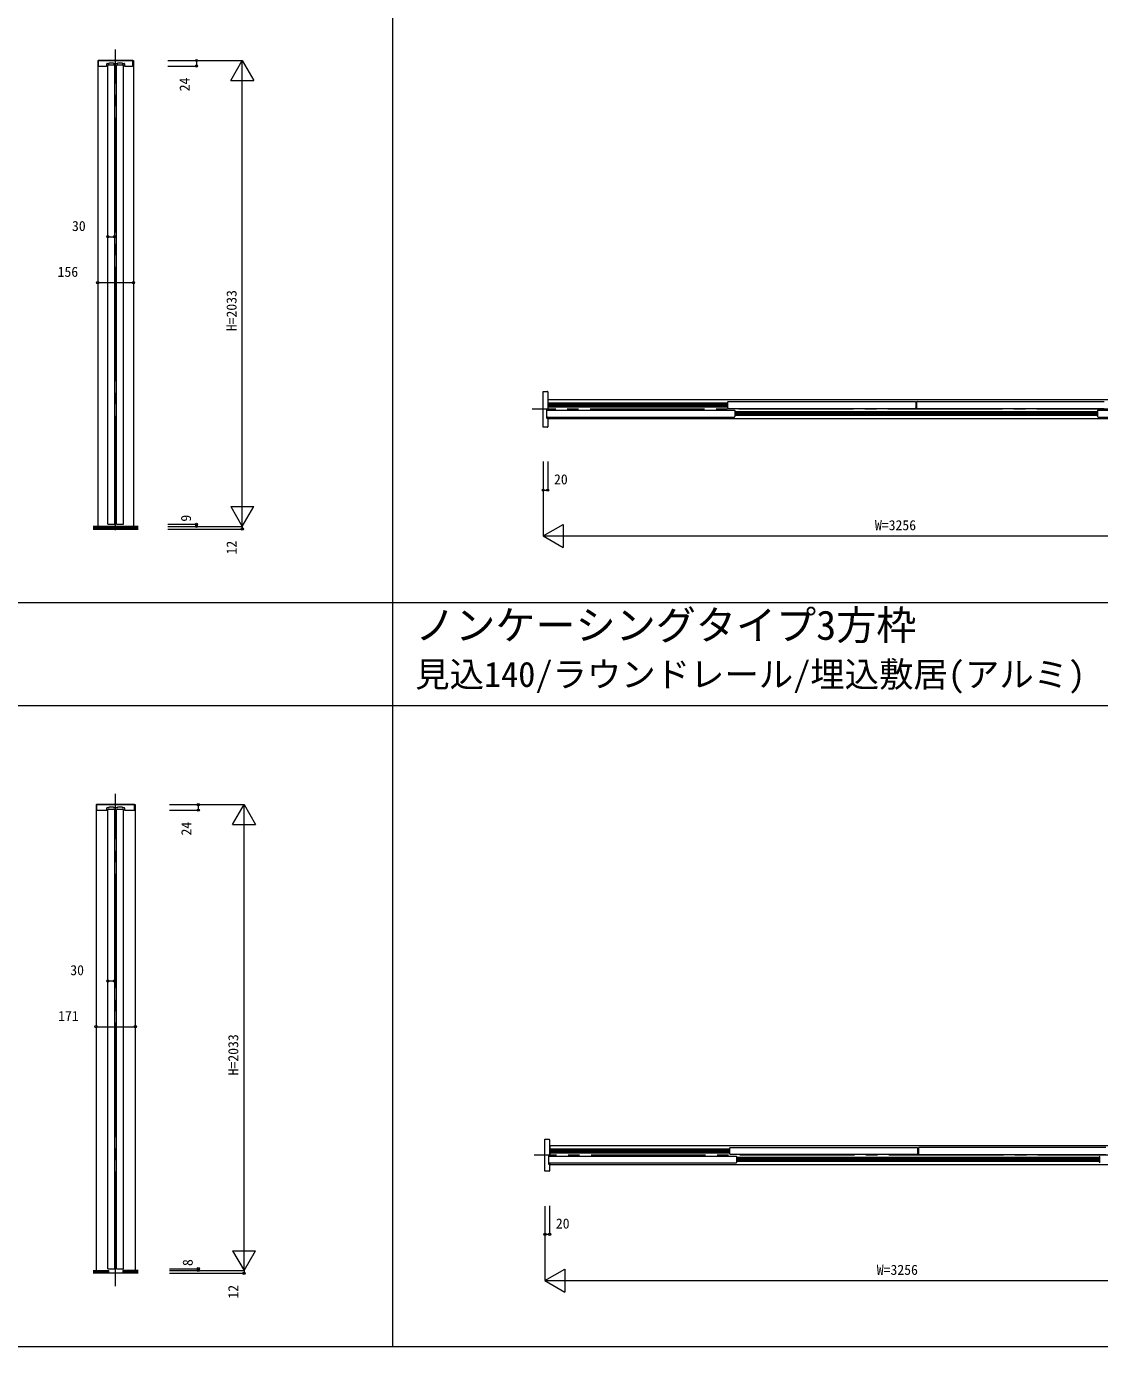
# Model space of a CAD drawing. Units: millimetres, scale not verified. Extents: x -14341 to 14341, y -10000 to 10000.
# Drawn here: x -4539 to 144, y -10000 to -4239 of the extents above; entities that cross this region are included whole.
import ezdxf
from ezdxf.enums import TextEntityAlignment as Align

# ---------------------------------------------------------------- set-up
doc = ezdxf.new("R2010")
doc.units = ezdxf.units.MM
doc.header["$LTSCALE"] = 50
doc.linetypes.add('USER1', pattern=[13, 10, -1, 1, -1])
doc.layers.add('0-0_0', color=7, linetype='Continuous')
for name, color, linetype, lineweight in [('0-1_YKK_F1', 7, 'Continuous', 18), ('0-4_YKK_N1', 2, 'Continuous', 18), ('0-5_YKK_B1', 4, 'Continuous', 18), ('0-6_YKK_Z1', 7, 'Continuous', 18)]:
    doc.layers.add(name, color=color, linetype=linetype, lineweight=lineweight)
doc.styles.add('ＭＳ ゴシック', font='')
doc.styles.get('ＭＳ ゴシック').set_extended_font_data('MS Gothic')

msp = doc.modelspace()

# ---------------------------------------------------------------- linework, layer by layer
at = {"layer": '0-1_YKK_F1'}
for p, q in [((-2940.51, -10000), (-2940.51, 9500)), ((-14340.51, -6752.5), (14159.49, -6752.5)), ((-14340.51, -7202.5), (14159.49, -7202.5)), ((-14340.51, -10000), (14340.51, -10000))]:
    msp.add_line(p, q, dxfattribs=at)
at = {"layer": '0-4_YKK_N1'}
for p, q in [((-3922.01, -4387.5), (-3597.01, -4387.5)), ((-3922.01, -4411.5), (-3797.01, -4411.5)), ((-3797.01, -4387.5), (-3797.01, -4411.5)), ((-3647.01, -4474.1), (-3597.01, -4387.5)), ((-3597.01, -6420.5), (-3597.01, -4387.5)), ((-3597.01, -4387.5), (-3547.01, -4474.1)), ((-3647.01, -4474.1), (-3547.01, -4474.1)), ((-4184.01, -5156.88), (-4154.01, -5156.88)), ((-4228.01, -5356.88), (-4072.01, -5356.88)), ((-2284.01, -6137.5), (-2284.01, -6462.5)), ((-2264.01, -6137.5), (-2264.01, -6262.5)), ((-2284.01, -6262.5), (-2264.01, -6262.5)), ((-3647.01, -6333.9), (-3547.01, -6333.9)), ((-3647.01, -6333.9), (-3597.01, -6420.5)), ((-3597.01, -6420.5), (-3547.01, -6333.9)), ((-3922.01, -6420.5), (-3597.01, -6420.5)), ((-3922.01, -6432.5), (-3597.01, -6432.5)), ((-3597.01, -6420.5), (-3597.01, -6432.5)), ((-2284.01, -6462.5), (-2197.41, -6412.5)), ((-2197.41, -6412.5), (-2197.41, -6512.5)), ((-2284.01, -6462.5), (971.99, -6462.5)), ((-2284.01, -6462.5), (-2197.41, -6512.5)), ((-3914.51, -7635), (-3589.51, -7635)), ((-3914.51, -7659), (-3789.51, -7659)), ((-3789.51, -7635), (-3789.51, -7659)), ((-3639.51, -7721.6), (-3589.51, -7635)), ((-3589.51, -9668), (-3589.51, -7635)), ((-3589.51, -7635), (-3539.51, -7721.6)), ((-3639.51, -7721.6), (-3539.51, -7721.6)), ((-4184.01, -8404.38), (-4154.01, -8404.38)), ((-4235.51, -8604.38), (-4064.51, -8604.38)), ((-2276.01, -9387.13), (-2276.01, -9712.13)), ((-2256.01, -9385), (-2256.01, -9510)), ((-2276.01, -9510), (-2256.01, -9510)), ((-3639.51, -9581.4), (-3539.51, -9581.4)), ((-3639.51, -9581.4), (-3589.51, -9668)), ((-3589.51, -9668), (-3539.51, -9581.4)), ((-3914.51, -9668), (-3589.51, -9668)), ((-3589.51, -9668), (-3589.51, -9680)), ((-2276.01, -9712.13), (-2189.41, -9662.13)), ((-2189.41, -9662.13), (-2189.41, -9762.13)), ((-3914.51, -9680), (-3589.51, -9680)), ((-2276.01, -9712.13), (979.99, -9712.13)), ((-2276.01, -9712.13), (-2189.41, -9762.13))]:
    msp.add_line(p, q, dxfattribs=at)
for points in [[(-3922.01, -6411.5), (-3797.01, -6411.5), (-3797.01, -6420.5)], [(-3914.51, -9660), (-3789.51, -9660), (-3789.51, -9668)]]:
    msp.add_lwpolyline(points, dxfattribs=at)
for centre in [(-3797.01, -4387.5), (-3797.01, -4411.5), (-4184.01, -5156.88), (-4154.01, -5156.88), (-4228.01, -5356.88), (-4072.01, -5356.88), (-2284.01, -6262.5), (-2264.01, -6262.5), (-3797.01, -6411.5), (-3797.01, -6420.5), (-3597.01, -6432.5), (-3789.51, -7635), (-3789.51, -7659), (-4184.01, -8404.38), (-4154.01, -8404.38), (-4235.51, -8604.38), (-4064.51, -8604.38), (-2276.01, -9510), (-2256.01, -9510), (-3789.51, -9660), (-3789.51, -9668), (-3589.51, -9680)]:
    msp.add_circle(centre, 5, dxfattribs=at)
at = {"layer": '0-5_YKK_B1'}
for p, q in [((-4228.01, -4387.5), (-4228.01, -6420.5)), ((-4228.01, -4387.5), (-4072.01, -4387.5)), ((-4184.01, -6411.5), (-4184.01, -4408.5)), ((-4146.01, -6411.5), (-4146.01, -4408.5)), ((-4116.01, -4408.5), (-4146.01, -4408.5)), ((-4116.01, -6411.5), (-4116.01, -4408.5)), ((-4072.01, -4387.5), (-4072.01, -6420.5)), ((-2264.01, -5833.5), (-2264.01, -5907.5)), ((950.99, -5868), (-2263.01, -5868)), ((-2263.01, -5868), (-2263.01, -5913.5)), ((-1476.01, -5875.5), (-1478.01, -5877.5)), ((-1476.01, -5875.5), (-660.01, -5875.5)), ((-660.01, -5875.5), (-658.01, -5877.5)), ((-652.01, -5875.5), (-654.01, -5877.5)), ((-652.01, -5875.5), (163.99, -5875.5)), ((-2269.01, -5910.5), (-2269.01, -5946.5)), ((-2265.51, -5913.5), (-2267.51, -5915.5)), ((-2267.51, -5941.5), (-2267.51, -5915.5)), ((-2265.01, -5908.5), (-2267.01, -5908.5)), ((-2265.51, -5913.5), (-1449.51, -5913.5)), ((-2263.01, -5882), (-1478.01, -5882)), ((-2263.01, -5884.6), (-1478.01, -5884.6)), ((-2263.01, -5888.8), (-1478.01, -5888.8)), ((-2263.01, -5892.2), (-1478.01, -5892.2)), ((-2263.01, -5896.4), (-1478.01, -5896.4)), ((-2263.01, -5899), (-1478.01, -5899)), ((-1478.01, -5903.5), (-1478.01, -5877.5)), ((-1478.01, -5903.5), (-1476.01, -5905.5)), ((-1476.01, -5905.5), (-660.01, -5905.5)), ((-1447.51, -5915.5), (-1449.51, -5913.5)), ((-1447.51, -5915.5), (-1447.51, -5941.5)), ((135.49, -5920), (-1447.51, -5920)), ((135.49, -5922.6), (-1447.51, -5922.6)), ((135.49, -5926.8), (-1447.51, -5926.8)), ((135.49, -5930.2), (-1447.51, -5930.2)), ((-660.01, -5905.5), (-658.01, -5903.5)), ((-658.01, -5877.5), (-658.01, -5903.5)), ((-658.01, -5882), (-654.01, -5882)), ((-658.01, -5884.6), (-654.01, -5884.6)), ((-658.01, -5888.8), (-654.01, -5888.8)), ((-658.01, -5892.2), (-654.01, -5892.2)), ((-658.01, -5896.4), (-654.01, -5896.4)), ((-658.01, -5899), (-654.01, -5899)), ((-654.01, -5877.5), (-654.01, -5903.5)), ((-652.01, -5905.5), (-654.01, -5903.5)), ((-652.01, -5905.5), (163.99, -5905.5)), ((135.49, -5915.5), (137.49, -5913.5)), ((135.49, -5915.5), (135.49, -5941.5)), ((137.49, -5913.5), (953.49, -5913.5)), ((-2265.51, -5943.5), (-2267.51, -5941.5)), ((-2267.01, -5948.5), (-2265.01, -5948.5)), ((-2265.51, -5943.5), (-1449.51, -5943.5)), ((-2264.01, -5949.5), (-2264.01, -5985.5)), ((-2263.01, -5943.5), (-2263.01, -5951)), ((950.99, -5951), (-2263.01, -5951)), ((-1449.51, -5943.5), (-1447.51, -5941.5)), ((135.49, -5934.4), (-1447.51, -5934.4)), ((135.49, -5937), (-1447.51, -5937)), ((137.49, -5943.5), (135.49, -5941.5)), ((137.49, -5943.5), (953.49, -5943.5)), ((-4184.01, -6411.5), (-4154.01, -6411.5)), ((-4146.01, -6411.5), (-4116.01, -6411.5)), ((-4235.51, -7635), (-4064.51, -7635)), ((-4235.51, -7635), (-4235.51, -9668)), ((-4184.01, -9660), (-4184.01, -7656)), ((-4146.01, -9660), (-4146.01, -7656)), ((-4116.01, -7656), (-4146.01, -7656)), ((-4116.01, -9660), (-4116.01, -7656)), ((-4064.51, -7635), (-4064.51, -9668)), ((-2256.01, -9097), (-2256.01, -9163)), ((958.99, -9123.5), (-2255.01, -9123.5)), ((-2255.01, -9123.5), (-2255.01, -9169)), ((-2255.01, -9137.5), (-1470.01, -9137.5)), ((-1470.01, -9140.1), (-2255.01, -9140.1)), ((-1470.01, -9144.3), (-2255.01, -9144.3)), ((-1470.01, -9147.7), (-2255.01, -9147.7)), ((-1470.01, -9151.9), (-2255.01, -9151.9)), ((-2255.01, -9154.5), (-1470.01, -9154.5)), ((-1468.01, -9131), (-1470.01, -9133)), ((-1470.01, -9159), (-1470.01, -9133)), ((-1470.01, -9159), (-1468.01, -9161)), ((-1468.01, -9131), (-652.01, -9131)), ((-652.01, -9131), (-650.01, -9133)), ((-652.01, -9161), (-650.01, -9159)), ((-650.01, -9133), (-650.01, -9159)), ((-646.01, -9137.5), (-650.01, -9137.5)), ((-650.01, -9140.1), (-646.01, -9140.1)), ((-650.01, -9144.3), (-646.01, -9144.3)), ((-650.01, -9147.7), (-646.01, -9147.7)), ((-650.01, -9151.9), (-646.01, -9151.9)), ((-646.01, -9154.5), (-650.01, -9154.5)), ((-644.01, -9131), (-646.01, -9133)), ((-646.01, -9133), (-646.01, -9159)), ((-644.01, -9161), (-646.01, -9159)), ((171.99, -9131), (-644.01, -9131)), ((-2261.01, -9166), (-2261.01, -9202)), ((-2257.51, -9169), (-2259.51, -9171)), ((-2259.51, -9197), (-2259.51, -9171)), ((-2257.51, -9199), (-2259.51, -9197)), ((-2257.01, -9164), (-2259.01, -9164)), ((-2259.01, -9204), (-2257.01, -9204)), ((-2257.51, -9169), (-1441.51, -9169)), ((-1441.51, -9199), (-2257.51, -9199)), ((-2256.01, -9205), (-2256.01, -9233)), ((-2255.01, -9199), (-2255.01, -9206.5)), ((958.99, -9206.5), (-2255.01, -9206.5)), ((-652.01, -9161), (-1468.01, -9161)), ((-1439.51, -9171), (-1441.51, -9169)), ((-1441.51, -9199), (-1439.51, -9197)), ((-1439.51, -9171), (-1439.51, -9197)), ((143.49, -9175.5), (-1439.51, -9175.5)), ((143.49, -9178.1), (-1439.51, -9178.1)), ((143.49, -9182.3), (-1439.51, -9182.3)), ((143.49, -9185.7), (-1439.51, -9185.7)), ((143.49, -9189.9), (-1439.51, -9189.9)), ((143.49, -9192.5), (-1439.51, -9192.5)), ((-644.01, -9161), (171.99, -9161)), ((143.49, -9171), (145.49, -9169)), ((143.49, -9171), (143.49, -9197)), ((145.49, -9199), (143.49, -9197)), ((-4184.01, -9660), (-4154.01, -9660)), ((-4146.01, -9660), (-4116.01, -9660))]:
    msp.add_line(p, q, dxfattribs=at)
for points in [[(-4074.51, -4409.5), (-4074.51, -4387.5), (-4225.51, -4387.5), (-4225.51, -4409.5)], [(-4223.51, -4411.5), (-4189.21, -4411.5), (-4188.71, -4411), (-4188.71, -4402.3)], [(-4186.71, -4400.3), (-4178.51, -4400.3), (-4178.51, -4397.5), (-4159.51, -4397.5), (-4159.51, -4400.3), (-4140.51, -4400.3), (-4140.51, -4397.5), (-4121.51, -4397.5), (-4121.51, -4400.3), (-4113.31, -4400.3)], [(-4154.01, -6411.5), (-4154.01, -4408.5), (-4184.01, -4408.5)], [(-4111.31, -4402.3), (-4111.31, -4411), (-4110.81, -4411.5), (-4076.51, -4411.5)], [(-2266.01, -5987.5), (-2284.01, -5987.5), (-2284.01, -5962.5), (-2284.01, -5856.5), (-2284.01, -5831.5), (-2266.01, -5831.5)], [(-4067.01, -7657), (-4067.01, -7635), (-4233.01, -7635), (-4233.01, -7657)], [(-4231.01, -7659), (-4189.21, -7659), (-4188.71, -7658.5), (-4188.71, -7649.8)], [(-4186.71, -7647.8), (-4178.51, -7647.8), (-4178.51, -7645), (-4159.51, -7645), (-4159.51, -7647.8), (-4140.51, -7647.8), (-4140.51, -7645), (-4121.51, -7645), (-4121.51, -7647.8), (-4113.31, -7647.8)], [(-4154.01, -9660), (-4154.01, -7656), (-4184.01, -7656)], [(-4111.31, -7649.8), (-4111.31, -7658.5), (-4110.81, -7659), (-4069.01, -7659)], [(-2258.01, -9235), (-2276.01, -9235), (-2276.01, -9233), (-2276.01, -9097), (-2276.01, -9095), (-2258.01, -9095)]]:
    msp.add_lwpolyline(points, dxfattribs=at)
for centre, radius, start, end in [((-4223.51, -4409.5), 2, 180.00001, 270.00001), ((-4186.71, -4402.3), 2, 90, 180), ((-4113.31, -4402.3), 2, 0, 90), ((-4076.51, -4409.5), 2, 270, 0), ((-2266.01, -5833.5), 2, 0, 90), ((-2267.01, -5910.5), 2, 90, 180), ((-2265.01, -5907.5), 1, 270, 0), ((-2267.01, -5946.5), 2, 180, 270), ((-2266.01, -5985.5), 2, 270, 0), ((-2265.01, -5949.5), 1, 0, 90), ((-4231.01, -7657), 2, 180.00001, 270.00001), ((-4186.71, -7649.8), 2, 90, 180), ((-4113.31, -7649.8), 2, 0, 90), ((-4069.01, -7657), 2, 270, 0), ((-2258.01, -9097), 2, 0, 90), ((-2259.01, -9166), 2, 90, 180), ((-2259.01, -9202), 2, 180, 270), ((-2257.01, -9163), 1, 270, 0), ((-2257.01, -9205), 1, 0, 90), ((-2258.01, -9233), 2, 270, 0)]:
    msp.add_arc(centre, radius, start, end, dxfattribs=at)
at = {"layer": '0-6_YKK_Z1', "linetype": 'USER1'}
for p, q in [((-4150.01, -6437.5), (-4150.01, -4340)), ((1020.58, -5909.5), (-2331.51, -5909.5)), ((-4150.01, -9736.2), (-4150.01, -7587.5)), ((1024.79, -9165), (-2323.51, -9165))]:
    msp.add_line(p, q, dxfattribs=at)
at = {"layer": '0-6_YKK_Z1'}
for p, q in [((-4052.09, -6420.5), (-4247.93, -6420.5)), ((-4052.09, -6423.5), (-4247.93, -6423.5)), ((-4052.09, -6426.5), (-4247.93, -6426.5)), ((-4052.09, -6429.5), (-4247.93, -6429.5)), ((-4247.93, -6432.5), (-4052.09, -6432.5)), ((-4247.93, -9668), (-4181.01, -9668)), ((-4247.93, -9670.4), (-4181.01, -9670.4)), ((-4247.93, -9672.8), (-4181.01, -9672.8)), ((-4247.93, -9675.2), (-4181.01, -9675.2)), ((-4247.93, -9677.6), (-4181.01, -9677.6)), ((-4181.01, -9668), (-4181.01, -9680)), ((-4052.09, -9670.4), (-4119.01, -9670.4)), ((-4052.09, -9672.8), (-4119.01, -9672.8)), ((-4052.09, -9675.2), (-4119.01, -9675.2)), ((-4052.09, -9677.6), (-4119.01, -9677.6)), ((-4052.09, -9680), (-4247.93, -9680))]:
    msp.add_line(p, q, dxfattribs=at)
msp.add_lwpolyline([(-4052.09, -9668), (-4119.01, -9668), (-4119.01, -9680)], dxfattribs=at)

# ---------------------------------------------------------------- texts
at = {"layer": '0-0_0', "style": 'ＭＳ ゴシック'}
for s, height, p in [('ノンケーシングタイプ3方枠', 128.3, (-2842.51, -6954.22)), ('見込140/ラウンドレール/埋込敷居(アルミ)', 110, (-2842.51, -7154.27))]:
    msp.add_text(s, height=height, dxfattribs=at).set_placement(p, align=Align.BOTTOM_LEFT)
at = {"layer": '0-4_YKK_N1', "color": 7, "style": 'ＭＳ ゴシック'}
for s, p in [('24', (-3813.88, -4522.03)), ('H=2033', (-3609.01, -5569)), ('9', (-3807.76, -6399.99)), ('12', (-3609.01, -6543.16)), ('24', (-3806.38, -7769.53)), ('H=2033', (-3601.51, -8816.5)), ('8', (-3800.26, -9648.49)), ('12', (-3601.51, -9790.66))]:
    msp.add_text(s, height=43.99, rotation=90, dxfattribs=at).set_placement(p, align=Align.BOTTOM_LEFT)
for s, p in [('30', (-4340.44, -5144.88)), ('156', (-4403.18, -5344.88)), ('20', (-2236.68, -6250.5)), ('W=3256', (-836.01, -6450.5)), ('30', (-4347.94, -8392.38)), ('171', (-4400.68, -8592.38)), ('20', (-2228.68, -9498)), ('W=3256', (-828.01, -9700.13))]:
    msp.add_text(s, height=43.99, dxfattribs=at).set_placement(p, align=Align.BOTTOM_LEFT)

doc.saveas('drawing.dxf')
